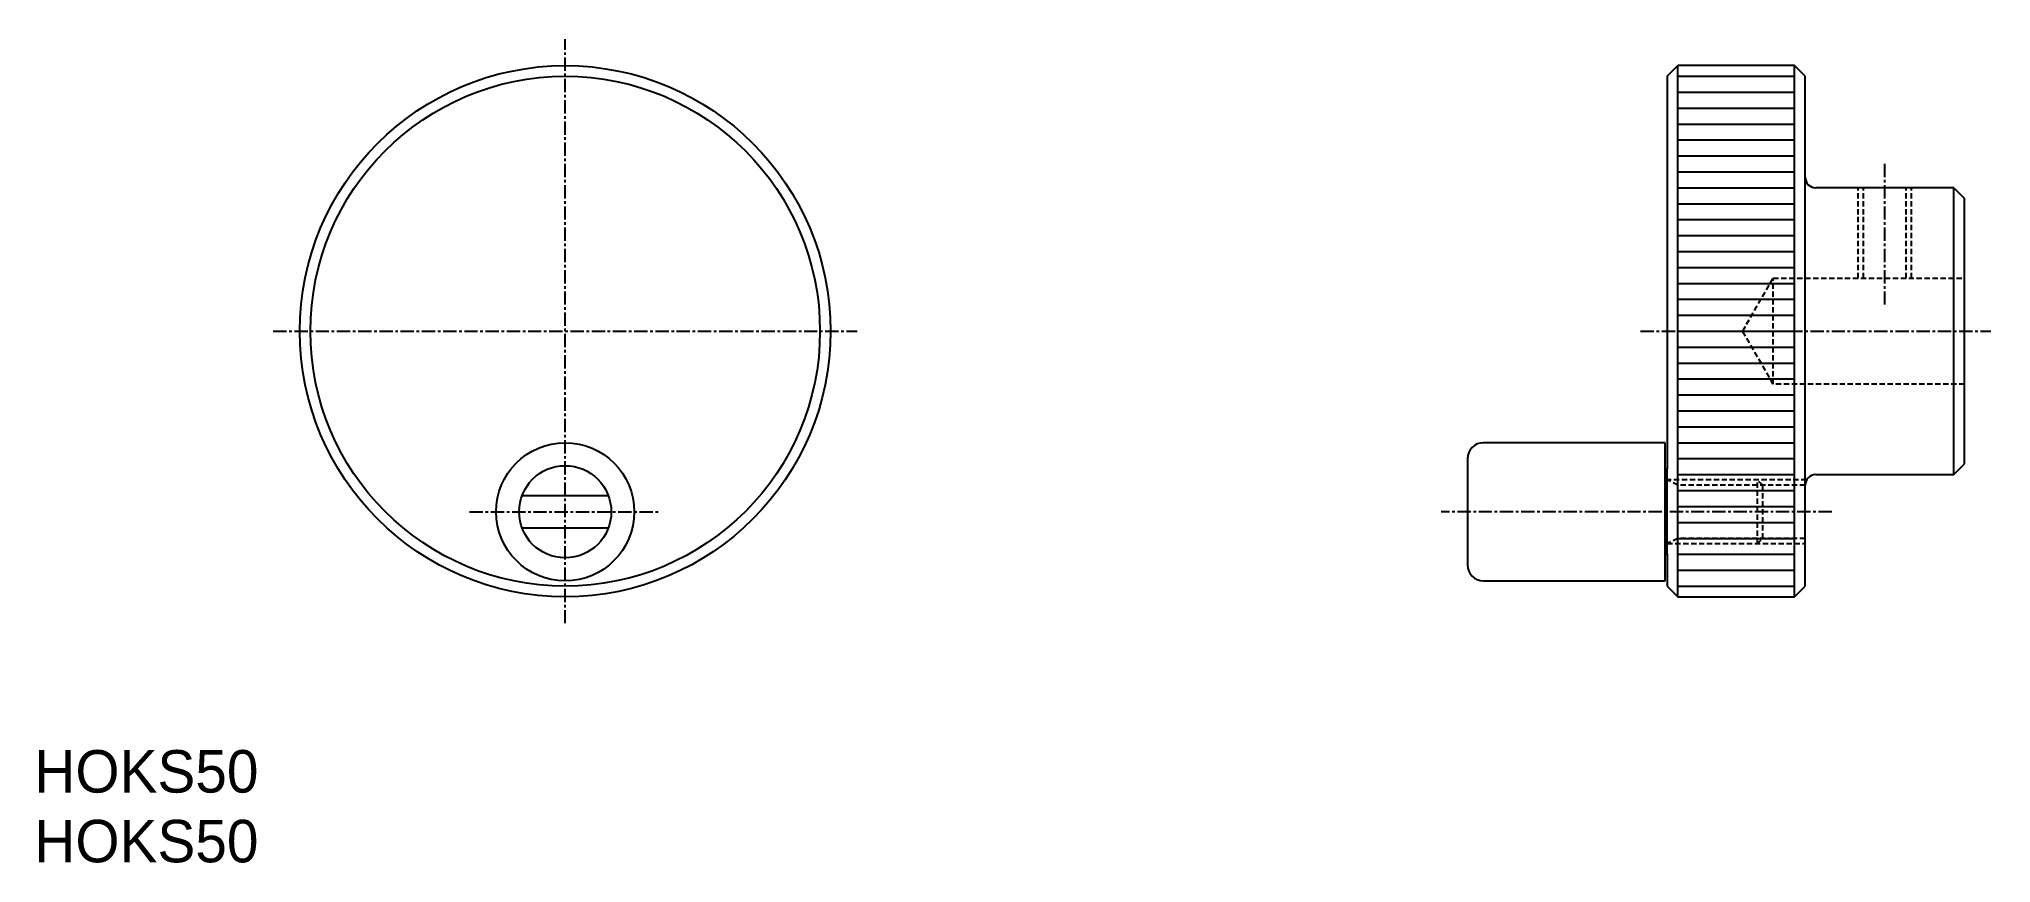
# Model space of a CAD drawing. Extents: x 0 to 184, y 0 to 78.
import ezdxf

# ---------------------------------------------------------------- set-up
doc = ezdxf.new("R2010")
doc.units = 0
doc.linetypes.add('CENTER', pattern=[2, 1.25, -0.25, 0.25, -0.25])
doc.linetypes.add('DASHED', pattern=[0.75, 0.5, -0.25])
doc.layers.get('0').update_dxf_attribs({"linetype": 'CONTINUOUS'})
doc.layers.add('CENTER', color=1, linetype='CENTER')

msp = doc.modelspace()

# ---------------------------------------------------------------- linework, layer by layer
at = {"color": 7, "linetype": 'CONTINUOUS'}
for p, q in [((153.8, 74), (154.8, 75)), ((153.8, 74), (153.8, 37)), ((154.8, 36), (154.8, 75)), ((165.8, 75), (154.8, 75)), ((154.8, 74), (165.8, 74)), ((165.8, 25), (165.8, 75)), ((166.8, 74), (165.8, 75)), ((166.8, 26), (166.8, 74)), ((154.8, 72.5), (165.8, 72.5)), ((154.8, 71), (165.8, 71)), ((154.8, 69.5), (165.8, 69.5)), ((154.8, 68), (165.8, 68)), ((154.8, 66.5), (165.8, 66.5)), ((154.8, 65), (165.8, 65)), ((154.8, 63.5), (165.8, 63.5)), ((180.8, 63.5), (167.8, 63.5)), ((180.8, 36.5), (180.8, 63.5)), ((180.8, 63.5), (181.8, 62.5)), ((154.8, 62), (165.8, 62)), ((181.8, 37.5), (181.8, 62.5)), ((154.8, 60.5), (165.8, 60.5)), ((154.8, 59), (165.8, 59)), ((154.8, 57.5), (165.8, 57.5)), ((154.8, 56), (165.8, 56)), ((154.8, 55.5), (154.8, 55.5001)), ((154.8, 54.5), (165.8, 54.5)), ((154.8, 53), (165.8, 53)), ((154.8, 51.5), (165.8, 51.5)), ((154.8, 50), (165.8, 50)), ((154.8, 48.5), (165.8, 48.5)), ((154.8, 47), (165.8, 47)), ((154.8, 45.75), (154.7999, 45.75)), ((154.8, 45.5), (165.8, 45.5)), ((154.8, 44), (165.8, 44)), ((154.8, 42.5), (165.8, 42.5)), ((154.8, 41), (165.8, 41)), ((153.6, 39.5), (136.5, 39.5)), ((153.6, 26.5), (153.6, 39.5)), ((154.8, 39.5), (165.8, 39.5)), ((135, 38), (135, 28)), ((153.8, 37), (153.6, 37)), ((153.8, 29), (153.8, 37)), ((154.8, 38), (165.8, 38)), ((180.8, 36.5), (181.8, 37.5)), ((154.8, 36.5), (165.8, 36.5)), ((154.8, 30), (154.8, 36)), ((154.8, 35), (165.8, 35)), ((167.8, 36.5), (180.8, 36.5)), ((54.06972, 34.5), (45.930279, 34.5)), ((154.8, 33.5), (165.8, 33.5)), ((45.930279, 31.5), (54.06972, 31.5)), ((154.8, 32), (165.8, 32)), ((154.8, 30.5), (165.8, 30.5)), ((154.8, 25), (154.8, 30)), ((153.6, 29), (153.8, 29)), ((153.8, 29), (153.8, 26)), ((154.8, 29), (165.8, 29)), ((136.5, 26.5), (153.6, 26.5)), ((153.8, 26), (154.8, 25)), ((154.8, 27.5), (165.8, 27.5)), ((154.8, 26), (165.8, 26)), ((165.8, 25), (166.8, 26)), ((154.8, 25), (165.8, 25))]:
    msp.add_line(p, q, dxfattribs=at)
at = {"color": 3, "linetype": 'DASHED'}
for p, q in [((171.8, 55), (171.8, 63.5)), ((172.3, 55), (172.3, 63.5)), ((176.3, 55), (176.3, 63.5)), ((176.8, 55), (176.8, 63.5)), ((160.913249, 50), (163.8, 55)), ((163.8, 55), (181.8, 55)), ((163.8, 45), (163.8, 55)), ((163.8, 45), (160.913249, 50)), ((181.8, 45), (163.8, 45)), ((166.933975, 36), (153.8, 36)), ((154.8, 35.5), (153.8, 36)), ((166.8, 35.5), (154.8, 35.5)), ((162.3, 30), (162.3, 36)), ((162.8, 35.5), (162.3, 36)), ((162.8, 30.5), (162.8, 35.5)), ((154.8, 30.5), (153.8, 30)), ((153.8, 30), (166.8, 30)), ((166.8, 30.5), (154.8, 30.5)), ((162.3, 30), (162.8, 30.5))]:
    msp.add_line(p, q, dxfattribs=at)
at = {"color": 7, "linetype": 'CONTINUOUS'}
for centre, radius in [((50, 50), 25), ((50, 50), 24), ((50, 33), 6.5), ((50, 33), 4.337352)]:
    msp.add_circle(centre, radius, dxfattribs=at)
for centre, radius, start, end in [((167.8, 64.5), 1, 180, 270), ((136.5, 38), 1.5, 90, 180), ((167.8, 35.5), 1, 90, 180), ((136.5, 28), 1.5, 180, 270)]:
    msp.add_arc(centre, radius, start, end, dxfattribs=at)
at = {"layer": 'CENTER', "color": 1, "linetype": 'CENTER'}
for p, q in [((50, 22.5), (50, 77.5)), ((174.3, 52.5), (174.3, 66)), ((22.5, 50), (77.5, 50)), ((151.3, 50), (184.3, 50)), ((41, 33), (59, 33)), ((169.3, 33), (132.5, 33))]:
    msp.add_line(p, q, dxfattribs=at)

# ---------------------------------------------------------------- texts
at = {"color": 7, "linetype": 'CONTINUOUS'}
for p in [(0, 6.565767), (0, 0)]:
    msp.add_text('HOKS50', height=4, dxfattribs=at).set_placement(p)

doc.saveas('drawing.dxf')
